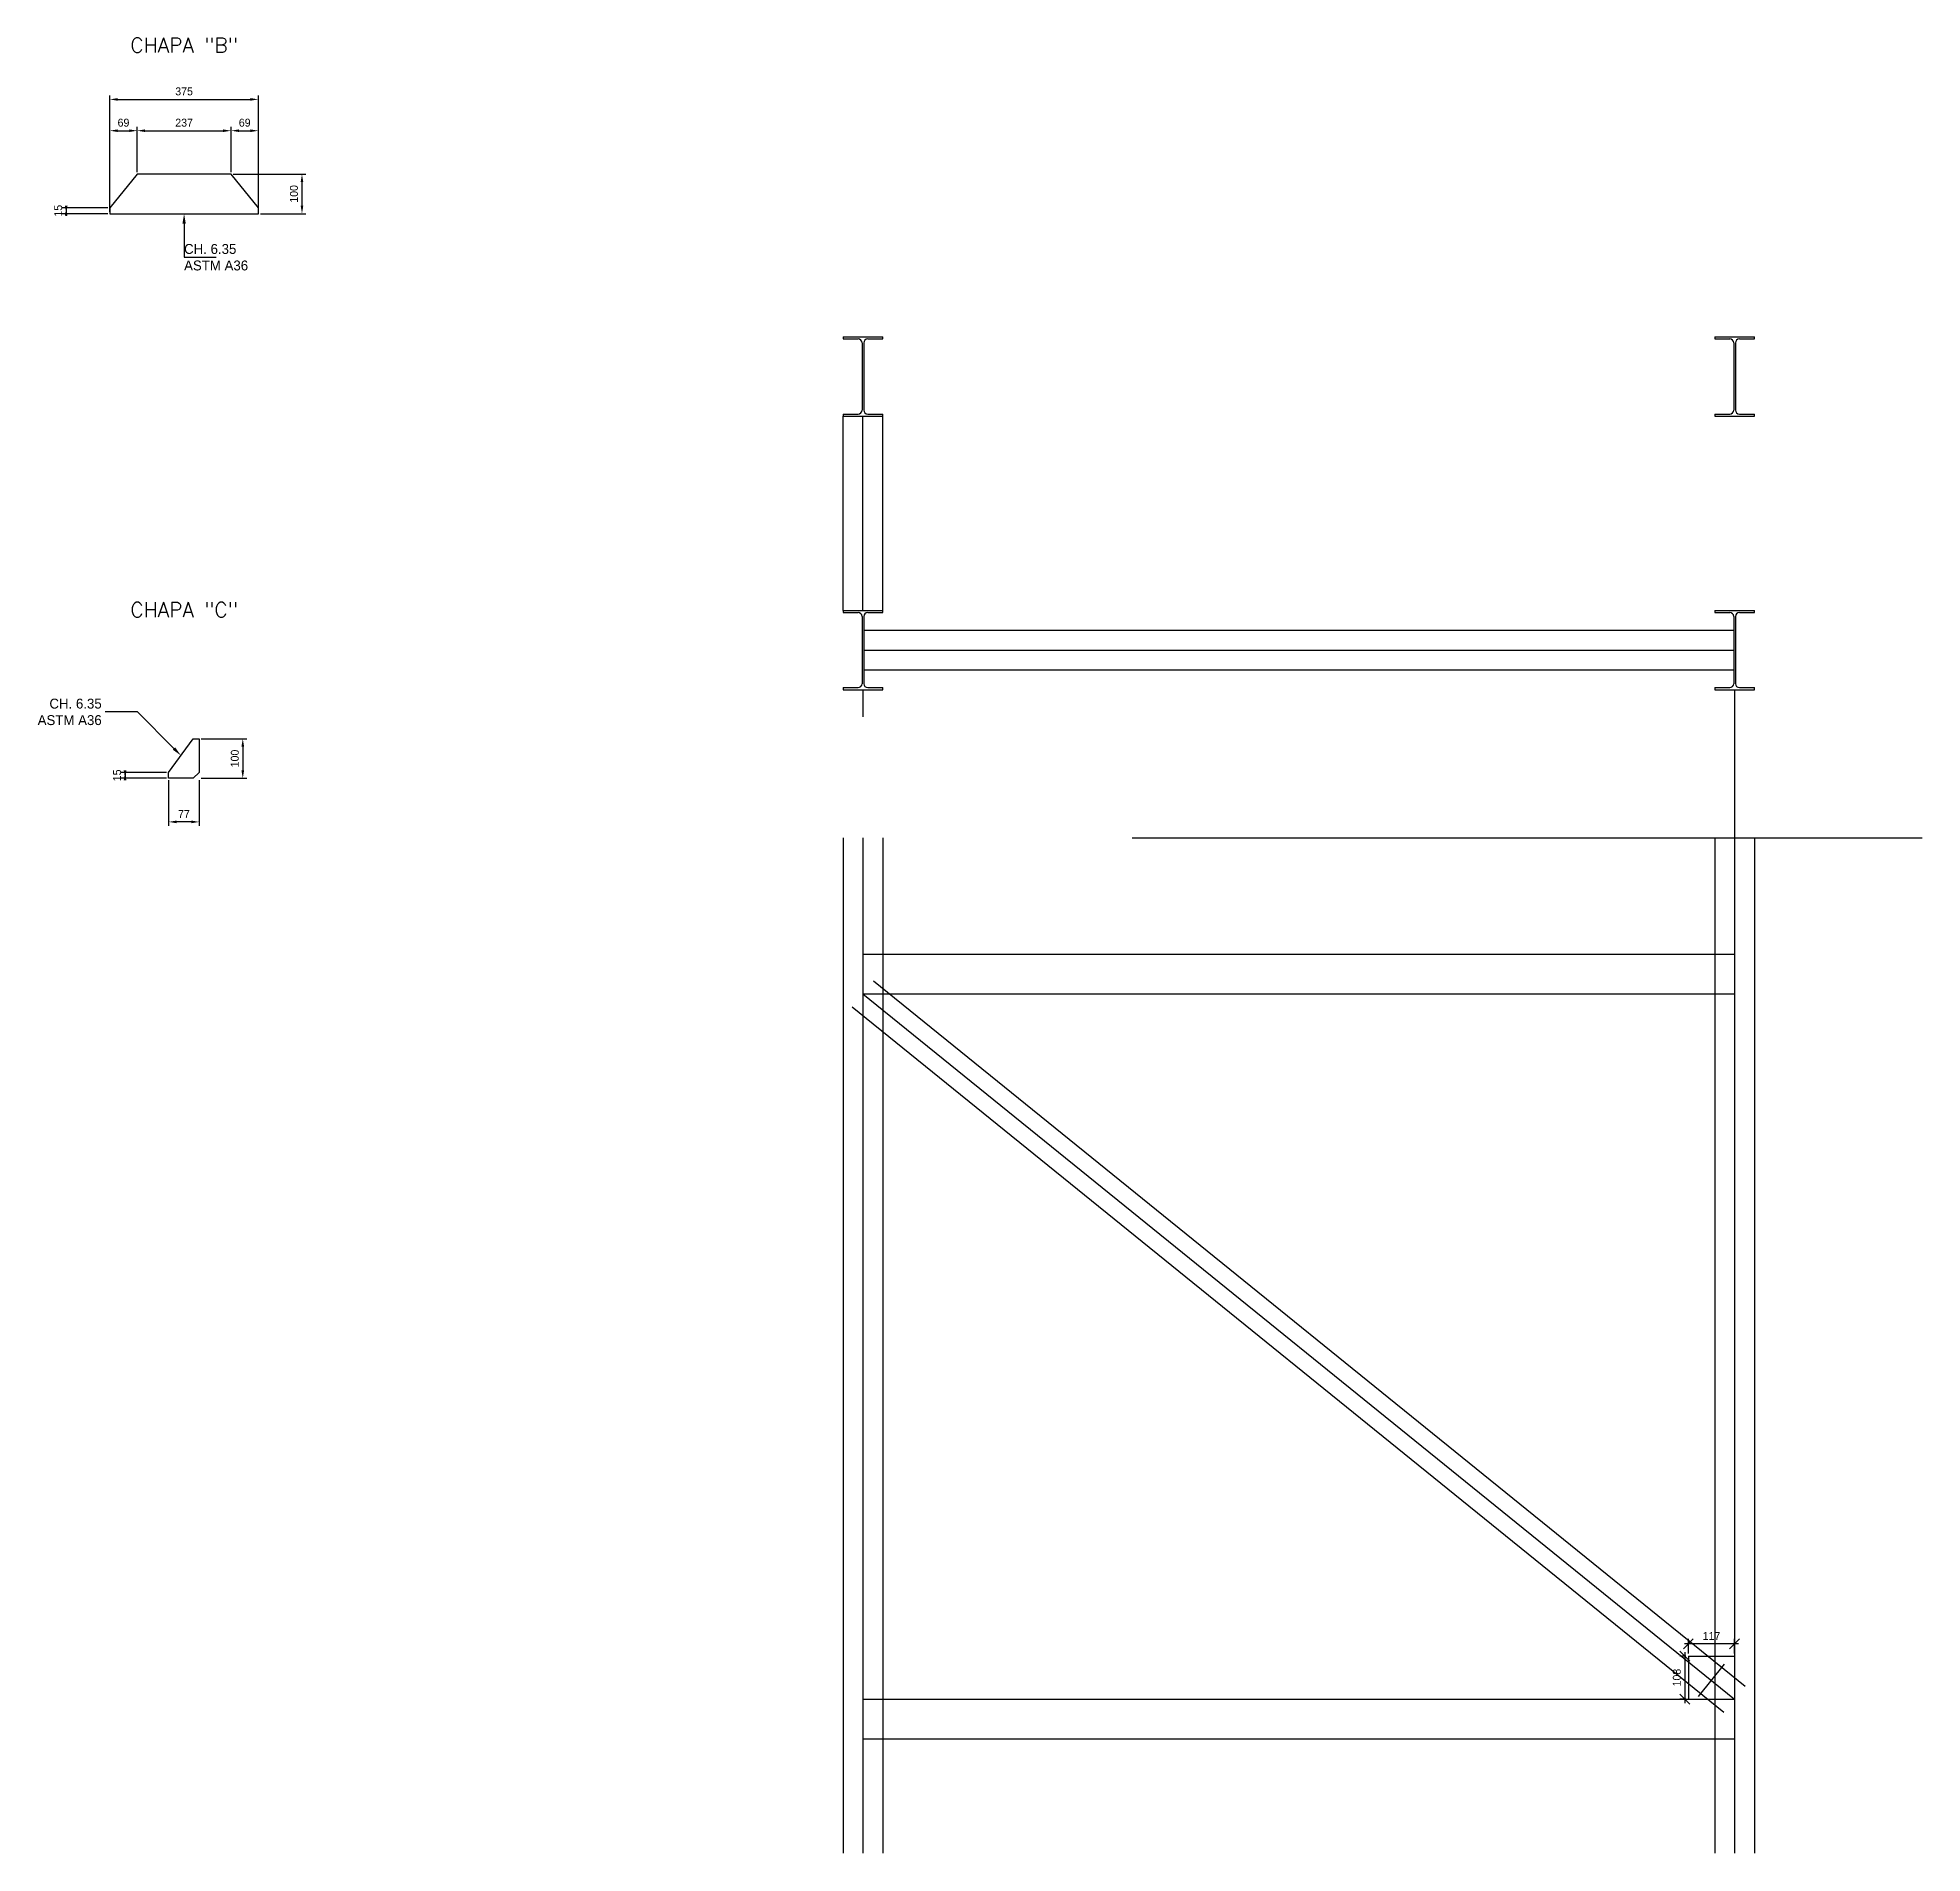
# Model space of a CAD drawing. Extents: x -2500 to 8387, y -4129 to 842.
# Drawn here: x 3631 to 8387, y -4129 to 454 of the extents above; entities that cross this region are included whole.
import ezdxf

# ---------------------------------------------------------------- set-up
doc = ezdxf.new("R2010")
doc.units = 0
doc.header["$MEASUREMENT"] = 0
doc.linetypes.add('ACAD_ISO01W100', pattern=[5, 4, -1])
doc.layers.get('0').update_dxf_attribs({"linetype": 'CONTINUOUS'})
doc.layers.get('DEFPOINTS').update_dxf_attribs({"linetype": 'ACAD_ISO01W100'})
for name, color, linetype in [('FAB-CHAPA', 2, 'CONTINUOUS'), ('LAYER0_TEXTOS', 3, 'Continuous'), ('Linhas de chamadas', 2, 'Continuous'), ('PECA_EQ_11', 12, 'Continuous'), ('PECA_EQ_16', 2, 'Continuous'), ('REGUA80', 4, 'CONTINUOUS'), ('W200X15', 5, 'CONTINUOUS')]:
    doc.layers.add(name, color=color, linetype=linetype)
doc.styles.add('REGUA100', font='ROMANS.SHX', dxfattribs={"height": 2.54})
doc.dimstyles.new('ISO-25', dxfattribs={"dimtxt": 2.5, "dimasz": 2.5, "dimexe": 1.25, "dimexo": 0.625, "dimtad": 1, "dimtxsty": 'STANDARD', "dimcen": 2.5, "dimclrt": 4, "dimazin": 3, "dimtfac": 1, "dimtmove": 0, "dimatfit": 3})

# ---------------------------------------------------------------- blocks, each defined once
blk = doc.blocks.new('*D31')
for p, q in [((3812.5, 29), (3812.5, 229)), ((3832.5, 219), (3861.5, 219)), ((3881.5, 114), (3881.5, 229))]:
    blk.add_line(p, q)
for points in [[(3812.5, 219), (3832.5, 222.3), (3832.5, 215.7)], [(3881.5, 219), (3861.5, 215.7), (3861.5, 222.3)]]:
    blk.add_trace(points)
at = {"layer": 'DEFPOINTS', "color": 0}
for p in [(3847, 229), (3881.5, 109), (3812.5, 24)]:
    blk.add_point(p, dxfattribs=at)
at = {"layer": 'REGUA80', "color": 4, "insert": (3847, 229), "char_height": 20, "attachment_point": 8}
blk.add_mtext('69', dxfattribs=at)
blk = doc.blocks.new('*D32')
for p, q in [((3881.5, 114), (3881.5, 229)), ((3901.5, 219), (4098.5, 219)), ((4118.5, 114), (4118.5, 229))]:
    blk.add_line(p, q)
for points in [[(3881.5, 219), (3901.5, 222.3), (3901.5, 215.7)], [(4118.5, 219), (4098.5, 215.7), (4098.5, 222.3)]]:
    blk.add_trace(points)
at = {"layer": 'DEFPOINTS', "color": 0}
for p in [(4000, 229), (3881.5, 109), (4118.5, 109)]:
    blk.add_point(p, dxfattribs=at)
at = {"layer": 'REGUA80', "color": 4, "insert": (4000, 229), "char_height": 20, "attachment_point": 8}
blk.add_mtext('237', dxfattribs=at)
blk = doc.blocks.new('*D33')
for p, q in [((4118.5, 114), (4118.5, 229)), ((4138.5, 219), (4167.5, 219)), ((4187.5, 29), (4187.5, 229))]:
    blk.add_line(p, q)
for points in [[(4118.5, 219), (4138.5, 222.3), (4138.5, 215.7)], [(4187.5, 219), (4167.5, 215.7), (4167.5, 222.3)]]:
    blk.add_trace(points)
at = {"layer": 'DEFPOINTS', "color": 0}
for p in [(4153, 229), (4118.5, 109), (4187.5, 24)]:
    blk.add_point(p, dxfattribs=at)
at = {"layer": 'REGUA80', "color": 4, "insert": (4153, 229), "char_height": 20, "attachment_point": 8}
blk.add_mtext('69', dxfattribs=at)
blk = doc.blocks.new('*D34')
for p, q in [((3812.5, 14), (3812.5, 308)), ((3832.5, 298), (4167.5, 298)), ((4187.5, 14), (4187.5, 308))]:
    blk.add_line(p, q)
for points in [[(3812.5, 298), (3832.5, 301.3), (3832.5, 294.7)], [(4187.5, 298), (4167.5, 294.7), (4167.5, 301.3)]]:
    blk.add_trace(points)
at = {"layer": 'DEFPOINTS', "color": 0}
for p in [(4000, 308), (3812.5, 9), (4187.5, 9)]:
    blk.add_point(p, dxfattribs=at)
at = {"layer": 'REGUA80', "color": 4, "insert": (4000, 308), "char_height": 20, "attachment_point": 8}
blk.add_mtext('375', dxfattribs=at)
blk = doc.blocks.new('*D35')
for p, q in [((3807.5, 24.5), (3692.5, 24.5)), ((3807.5, 9.5), (3692.5, 9.5)), ((3702.5, 29.5), (3702.5, 4.5))]:
    blk.add_line(p, q)
for points in [[(3702.5, 9.5), (3699.2, 29.5), (3705.8, 29.5)], [(3702.5, 24.5), (3705.8, 4.5), (3699.2, 4.5)]]:
    blk.add_trace(points)
at = {"layer": 'DEFPOINTS', "color": 0, "linetype": 'ByBlock'}
for p in [(3812.5, 24.5), (3812.5, 9.5)]:
    blk.add_point(p, dxfattribs=at)
at = {"layer": 'REGUA80', "color": 4, "insert": (3692.5, 17), "char_height": 20, "attachment_point": 8, "rotation": 90}
blk.add_mtext('15', dxfattribs=at)
blk = doc.blocks.new('*D36')
for p, q in [((4123.5, 109.5), (4307.5, 109.5)), ((4297.5, 89.5), (4297.5, 29.5)), ((4192.5, 9.5), (4307.5, 9.5))]:
    blk.add_line(p, q)
for points in [[(4297.5, 109.5), (4300.8, 89.5), (4294.2, 89.5)], [(4297.5, 9.5), (4294.2, 29.5), (4300.8, 29.5)]]:
    blk.add_trace(points)
at = {"layer": 'DEFPOINTS', "color": 0, "linetype": 'ByBlock'}
for p in [(4118.5, 109.5), (4187.5, 9.5)]:
    blk.add_point(p, dxfattribs=at)
at = {"layer": 'REGUA80', "color": 4, "insert": (4287.5, 59.5), "char_height": 20, "attachment_point": 8, "rotation": 90}
blk.add_mtext('100', dxfattribs=at)
blk = doc.blocks.new('*D37')
for p, q in [((4043.1, -1315.5), (4158.1, -1315.5)), ((4148.1, -1335.5), (4148.1, -1395.5)), ((4043.1, -1415.5), (4158.1, -1415.5))]:
    blk.add_line(p, q)
for points in [[(4148.1, -1315.5), (4151.5, -1335.5), (4144.8, -1335.5)], [(4148.1, -1415.5), (4144.8, -1395.5), (4151.5, -1395.5)]]:
    blk.add_trace(points)
at = {"layer": 'DEFPOINTS', "color": 0, "linetype": 'ByBlock'}
for p in [(4038.1, -1315.5), (4038.1, -1415.5)]:
    blk.add_point(p, dxfattribs=at)
at = {"layer": 'REGUA80', "color": 4, "insert": (4138.1, -1365.5), "char_height": 20, "attachment_point": 8, "rotation": 90}
blk.add_mtext('100', dxfattribs=at)
blk = doc.blocks.new('*D38')
for p, q in [((3961, -1420.5), (3961, -1535.5)), ((4038.1, -1420.5), (4038.1, -1535.5)), ((4018.1, -1525.5), (3981, -1525.5))]:
    blk.add_line(p, q)
for points in [[(3961, -1525.5), (3981, -1522.1), (3981, -1528.8)], [(4038.1, -1525.5), (4018.1, -1528.8), (4018.1, -1522.1)]]:
    blk.add_trace(points)
at = {"layer": 'DEFPOINTS', "color": 0}
for p in [(3961, -1415.5), (4038.1, -1415.5), (3999.6, -1515.5)]:
    blk.add_point(p, dxfattribs=at)
at = {"layer": 'REGUA80', "color": 4, "insert": (3999.6, -1515.5), "char_height": 20, "attachment_point": 8}
blk.add_mtext('77', dxfattribs=at)
blk = doc.blocks.new('*D39')
for p, q in [((3956, -1400.5), (3841, -1400.5)), ((3956, -1415.5), (3841, -1415.5)), ((3851, -1395.5), (3851, -1420.5))]:
    blk.add_line(p, q)
for points in [[(3851, -1415.5), (3847.7, -1395.5), (3854.3, -1395.5)], [(3851, -1400.5), (3854.3, -1420.5), (3847.7, -1420.5)]]:
    blk.add_trace(points)
at = {"layer": 'DEFPOINTS', "color": 0, "linetype": 'ByBlock'}
for p in [(3961, -1400.5), (3961, -1415.5)]:
    blk.add_point(p, dxfattribs=at)
at = {"layer": 'REGUA80', "color": 4, "insert": (3841, -1408), "char_height": 20, "attachment_point": 8, "rotation": 90}
blk.add_mtext('15', dxfattribs=at)
blk = doc.blocks.new('W200x15')
at = {"layer": 'W200X15'}
for p, q in [((0, 200), (0, 194.8)), ((0, 200), (100, 200)), ((0, 194.8), (37.85, 194.8)), ((62.15, 194.8), (100, 194.8)), ((100, 194.8), (100, 200)), ((47.85, 184.8), (47.85, 15.2)), ((52.15, 184.8), (52.15, 15.2)), ((0, 5.2), (0, 0)), ((0, 5.2), (37.85, 5.2)), ((0, 0), (100, 0)), ((62.15, 5.2), (100, 5.2)), ((100, 0), (100, 5.2))]:
    blk.add_line(p, q, dxfattribs=at)
for centre, start, end in [((37.85, 184.8), 0, 90), ((62.15, 184.8), 90, 180), ((37.85, 15.2), 270, 0), ((62.15, 15.2), 180, 270)]:
    blk.add_arc(centre, 10, start, end, dxfattribs=at)
blk = doc.blocks.new('_OBLIQUE')
at = {"color": 0, "linetype": 'ByBlock'}
blk.add_line((-0.5, -0.5), (0.5, 0.5), dxfattribs=at)
blk = doc.blocks.new('*D41')
at = {"color": 7, "lineweight": -2}
for p, q in [((7923.1, -3600.2), (7786.4, -3600.2)), ((7796.4, -3624.7), (7796.4, -3587.7)), ((7913.1, -3624.7), (7913.1, -3587.7))]:
    blk.add_line(p, q, dxfattribs=at)
at = {"layer": 'DEFPOINTS', "color": 0}
for p in [(7796.4, -3600.2), (7796.4, -3631), (7913.1, -3631)]:
    blk.add_point(p, dxfattribs=at)
at = {"color": 7, "lineweight": -2, "xscale": 25, "yscale": 25, "zscale": 25, "rotation": 180}
blk.add_blockref('_OBLIQUE', (7796.4, -3600.2), dxfattribs=at)
at = {"color": 7, "lineweight": -2, "xscale": 25, "yscale": 25, "zscale": 25}
blk.add_blockref('_OBLIQUE', (7913.1, -3600.2), dxfattribs=at)
at = {"color": 4, "insert": (7854.8, -3580.2), "char_height": 20, "attachment_point": 5}
blk.add_mtext('\\A1;117', dxfattribs=at)
blk = doc.blocks.new('*D42')
at = {"color": 7, "lineweight": -2}
for p, q in [((7790.2, -3631), (7774.8, -3631)), ((7787.3, -3621), (7787.3, -3749.4)), ((7790.2, -3739.4), (7774.8, -3739.4))]:
    blk.add_line(p, q, dxfattribs=at)
at = {"layer": 'DEFPOINTS', "color": 0}
for p in [(7796.4, -3631), (7787.3, -3739.4), (7796.4, -3739.4)]:
    blk.add_point(p, dxfattribs=at)
at = {"color": 7, "lineweight": -2, "xscale": 25, "yscale": 25, "zscale": 25}
for p, rotation in [((7787.3, -3631), 90), ((7787.3, -3739.4), 270)]:
    blk.add_blockref('_OBLIQUE', p, dxfattribs=dict(at, rotation=rotation))
at = {"color": 4, "insert": (7767.3, -3685.2), "char_height": 20, "attachment_point": 5, "rotation": 90}
blk.add_mtext('\\A1;108', dxfattribs=at)

msp = doc.modelspace()

# ---------------------------------------------------------------- linework, layer by layer
at = {"layer": 'Linhas de chamadas'}
for p, q in [((5663.059, -991.844), (5663.059, -501.382)), ((5713.059, -991.844), (5713.059, -501.382)), ((5763.059, -991.844), (5763.059, -501.382)), ((5715.209, -1041.844), (7910.909, -1041.844)), ((5715.209, -1091.844), (7910.909, -1091.844)), ((5715.209, -1141.844), (7910.909, -1141.844)), ((5713.059, -1191.844), (5713.059, -1260.287)), ((7913.059, -1191.844), (7913.059, -1659.29)), ((5663.059, -1565.392), (5663.059, -4128.638)), ((5763.059, -1565.392), (5763.059, -4128.638)), ((6393.08, -1565.392), (8386.888, -1565.392)), ((7863.059, -1565.392), (7863.059, -4128.638)), ((7963.059, -1565.392), (7963.059, -4128.638)), ((5713.059, -1859.447), (7913.059, -1859.447)), ((5739.792, -1926.407), (7939.792, -3706.407)), ((5686.327, -1992.486), (7886.327, -3772.486)), ((5713.059, -1959.447), (7913.059, -1959.447)), ((5713.059, -1959.447), (7913.059, -3739.447)), ((7796.444, -3630.998), (7796.444, -3739.447)), ((7796.444, -3630.998), (7913.059, -3630.998)), ((7821.819, -3733.157), (7887.863, -3651.529)), ((5713.059, -3739.447), (7913.059, -3739.447)), ((5713.059, -3839.447), (7913.059, -3839.447))]:
    msp.add_line(p, q, dxfattribs=at)
at = {"layer": 'Linhas de chamadas', "color": 1}
for p, q in [((5713.059, -1565.392), (5713.059, -4128.638)), ((7913.059, -1565.392), (7913.059, -4128.638))]:
    msp.add_line(p, q, dxfattribs=at)
at = {"layer": 'Linhas de chamadas'}
for points in [[(4000, -15.475), (4000, -100.475), (4081, -100.475)], [(3974.397, -1340.297), (3882.075, -1247.975), (3801.075, -1247.975)]]:
    msp.add_lwpolyline(points, dxfattribs=at)
for points in [[(4000, 9.525), (4004.167, -15.475), (3995.833, -15.475)], [(3992.075, -1357.975), (3971.451, -1343.244), (3977.344, -1337.351)]]:
    msp.add_trace(points, dxfattribs=at)
at = {"layer": 'PECA_EQ_11'}
msp.add_lwpolyline([(3961, -1415.475), (3961, -1400.475), (4023.15, -1315.475), (4038.15, -1315.475), (4038.15, -1400.475), (4023.15, -1415.475)], close=True, dxfattribs=at)
at = {"layer": 'PECA_EQ_16'}
msp.add_lwpolyline([(4187.5, 9.525), (4187.5, 24.525), (4118.5, 109.525), (3881.5, 109.525), (3812.5, 24.525), (3812.5, 9.525)], close=True, dxfattribs=at)

# ---------------------------------------------------------------- block references
at = {"layer": 'W200X15'}
for p in [(5663.059, -501.382), (7863.059, -501.382), (5663.059, -1191.844), (7863.059, -1191.844)]:
    msp.add_blockref('W200x15', p, dxfattribs=at)

# ---------------------------------------------------------------- texts
at = {"layer": 'FAB-CHAPA', "color": 2, "char_height": 37.5, "attachment_point": 5, "style": 'REGUA100'}
for s, insert in [('CHAPA "B"', (4000, 435)), ('CHAPA "C"', (4000, -990))]:
    msp.add_mtext(s, dxfattribs=dict(at, insert=insert))
at = {"layer": 'LAYER0_TEXTOS', "color": 4, "char_height": 25}
for insert, attachment_point in [((4000, -100.475), 4), ((3792.075, -1247.975), 6)]:
    msp.add_mtext('CH. 6.35\\PASTM A36', dxfattribs=dict(at, insert=insert, attachment_point=attachment_point))

# ---------------------------------------------------------------- dimensions: what is measured, and where the dimension line sits
at = {"layer": 'Linhas de chamadas'}
for base, p1, p2, text, picture, middle in [((3812.5, 298), (4187.5, 9), (3812.5, 9), '375', '*D34', (4000, 298)), ((3812.5, 219), (3881.5, 109), (3812.5, 24), '69', '*D31', (3847, 219)), ((3881.5, 219), (4118.5, 109), (3881.5, 109), '237', '*D32', (4000, 219)), ((4118.5, 219), (4187.5, 24), (4118.5, 109), '69', '*D33', (4153, 219)), ((4038.15, -1525.475), (3961, -1415.475), (4038.15, -1415.475), '77', '*D38', (3999.575, -1525.475))]:
    dim = msp.add_linear_dim(base=base, p1=p1, p2=p2, text=text, dimstyle='ISO-25', override={"dimtxt": 20, "dimasz": 20, "dimgap": 10}, dxfattribs=at)
    dim.commit()
    dim.dimension.update_dxf_attribs({"geometry": picture, "text_midpoint": middle})
for base, p1, p2, text, picture, middle in [((4297.5, 9.525), (4118.5, 109.525), (4187.5, 9.525), '100', '*D36', (4297.5, 59.525)), ((3702.5, 24.525), (3812.5, 9.525), (3812.5, 24.525), '15', '*D35', (3702.5, 17.025)), ((4148.15, -1415.475), (4038.15, -1315.475), (4038.15, -1415.475), '100', '*D37', (4148.15, -1365.475)), ((3851, -1400.475), (3961, -1415.475), (3961, -1400.475), '15', '*D39', (3851, -1407.975))]:
    dim = msp.add_linear_dim(base=base, p1=p1, p2=p2, angle=90, text=text, dimstyle='ISO-25', override={"dimtxt": 20, "dimasz": 20, "dimgap": 10}, dxfattribs=at)
    dim.commit()
    dim.dimension.update_dxf_attribs({"geometry": picture, "text_midpoint": middle, "dimtype": 160})
dim = msp.add_linear_dim(base=(7796.444, -3600.235), p1=(7913.059, -3630.998), p2=(7796.444, -3630.998), dimstyle='ISO-25', override={"dimscale": 10, "dimtxt": 2, "dimgap": 1, "dimdec": 0, "dimzin": 0, "dimblk1": 'OBLIQUE', "dimblk2": 'OBLIQUE', "dimsah": 1, "dimdle": 1, "dimclrd": 7, "dimclre": 7, "dimtdec": 0, "dimtix": 1, "dimtmove": 2, "dimtolj": 1, "dimtzin": 0}, dxfattribs=at)
dim.commit()
dim.dimension.update_dxf_attribs({"geometry": '*D41', "text_midpoint": (7854.751, -3580.235)})
dim = msp.add_linear_dim(base=(7787.261, -3739.447), p1=(7796.444, -3630.998), p2=(7796.444, -3739.447), angle=90, dimstyle='ISO-25', override={"dimscale": 10, "dimtxt": 2, "dimgap": 1, "dimdec": 0, "dimzin": 0, "dimblk1": 'OBLIQUE', "dimblk2": 'OBLIQUE', "dimsah": 1, "dimdle": 1, "dimclrd": 7, "dimclre": 7, "dimtdec": 0, "dimtix": 1, "dimtmove": 2, "dimtolj": 1, "dimtzin": 0}, dxfattribs=at)
dim.commit()
dim.dimension.update_dxf_attribs({"geometry": '*D42', "text_midpoint": (7767.261, -3685.222)})

doc.saveas('drawing.dxf')
